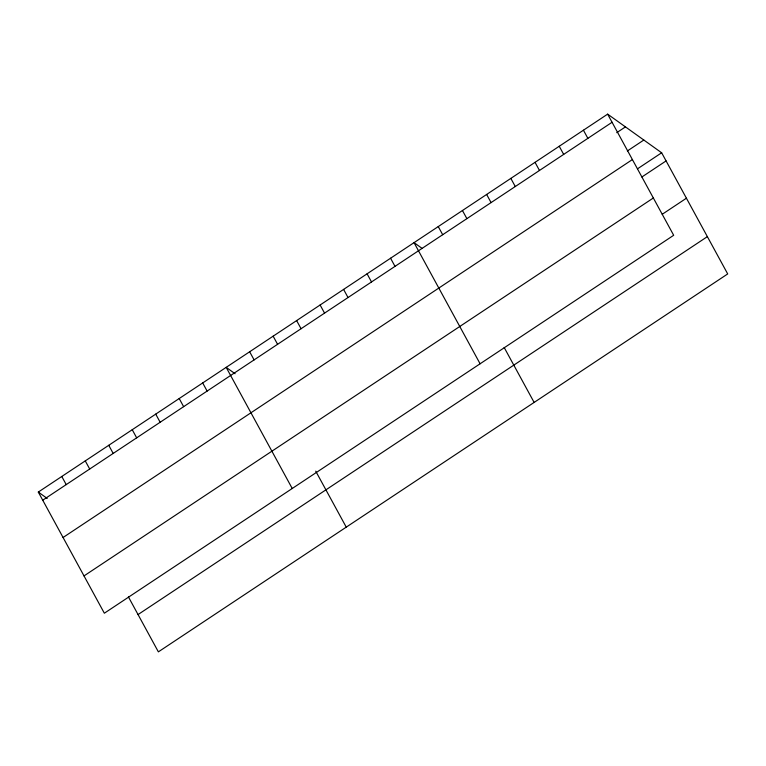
<?xml version="1.0" encoding="UTF-8"?>
<svg xmlns="http://www.w3.org/2000/svg" width="766" height="766" viewBox="0 0 766 766"><rect width="100%" height="100%" fill="white"/><g stroke="black" fill="none" stroke-linecap="round" stroke-linejoin="round"><path stroke-width="1.15" d="M607.63 114.144L673.678 235.286L104.348 613.212L38.3 492.069L607.63 114.144L661.652 152.788L727.7 273.931L158.371 651.856L128.42 596.905M42.733 500.198L612.063 122.282M616.745 132.681L625.458 126.897M627.373 150.959L643.823 140.034M63.071 537.493L632.39 159.567M637.456 168.855L661.652 152.788M641.889 176.984L666.085 160.927M84.011 575.917L653.341 197.992M662.226 214.279L686.422 198.222M138.043 614.562L707.372 236.637M422.076 248.375L414.052 242.64L480.1 363.783M235.095 373.731L226.181 367.354L292.229 488.497M38.3 492.069L47.214 498.446M583.433 130.21L587.867 138.34M559.237 146.268L563.671 154.406M535.041 162.335L539.475 170.464M510.836 178.392L515.279 186.531M486.64 194.449L491.083 202.588M462.444 210.516L466.887 218.645M438.248 226.573L442.691 234.712M504.172 347.477L534.132 402.428M390.574 258.228L395.007 266.367M367.086 273.816L371.52 281.955M343.599 289.404L348.032 297.543M320.121 304.992L324.554 313.131M296.634 320.59L301.067 328.719M273.146 336.178L277.579 344.307M315.726 471.157L346.251 527.142M249.659 351.766L254.101 359.896M202.693 382.943L207.126 391.081M179.206 398.531L183.639 406.669M155.728 414.119L160.161 422.257M132.24 429.707L136.674 437.846M108.753 445.305L113.186 453.434M85.265 460.893L89.708 469.022M61.787 476.481L66.221 484.61"/></g></svg>
